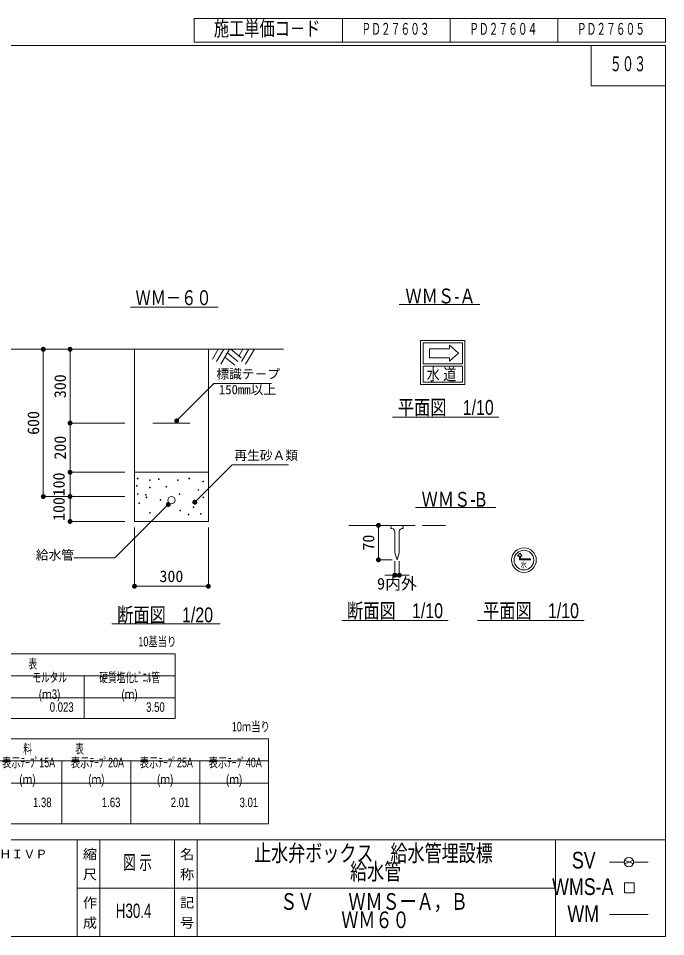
# Model space of a CAD drawing. Units: millimetres on the paper, scale 1:10, with parts at other scales. Extents: x 11 to 285, y 9 to 196.
# Drawn here: x 153.1 to 284.6, y 9.4 to 196.1 of the extents above; entities that cross this region are included whole.
import ezdxf
from ezdxf.enums import TextEntityAlignment as Align

# ---------------------------------------------------------------- set-up
doc = ezdxf.new("R2010")
doc.units = ezdxf.units.MM
doc.linetypes.add('DASHED', pattern=[7.5, 6, -1.5])
for name, color, linetype, lineweight in [('0_2', 1, 'Continuous', 13), ('ハッチ', 4, 'Continuous', 13), ('寸法', 1, 'Continuous', 13), ('本体', 7, 'Continuous', 13)]:
    doc.layers.add(name, color=color, linetype=linetype, lineweight=lineweight)
doc.layers.add('_0-0_', color=7, linetype='Continuous')
doc.styles.add('@ＭＳ 明朝', font='')
doc.styles.add('Arial Unicode MS', font='')
doc.styles.add('メイリオ', font='')
doc.styles.add('ＭＳ ゴシック', font='')
doc.styles.get('@ＭＳ 明朝').set_extended_font_data('@MS Mincho')
doc.styles.get('Arial Unicode MS').set_extended_font_data('Arial Unicode MS')
doc.styles.get('メイリオ').set_extended_font_data('メイリオ')
doc.styles.get('ＭＳ ゴシック').set_extended_font_data('MS Gothic')

# ---------------------------------------------------------------- blocks, each defined once
blk = doc.blocks.new('filled_dot')
at = {"color": 0, "linetype": 'Continuous', "lineweight": -2, "const_width": 1.25}
blk.add_lwpolyline([(-0.625, 0, 1), (0.625, 0, 1)], format="xyb", close=True, dxfattribs=at)

msp = doc.modelspace()

# ---------------------------------------------------------------- linework, layer by layer
at = {"layer": '0_2'}
for p, q in [((185.944, 114.959), (192.814, 121.83)), ((192.814, 121.83), (204.505, 121.83)), ((185.236, 114.252), (185.944, 114.959)), ((189.61, 98.411), (196.481, 105.281)), ((196.481, 105.281), (207.982, 105.281)), ((188.903, 97.704), (189.61, 98.411))]:
    msp.add_line(p, q, dxfattribs=at)
at = {"layer": '0_2', "lineweight": 18}
for p, q in [((185.236, 114.252), (185.244, 114.259)), ((185.236, 114.252), (185.244, 114.259)), ((188.903, 97.704), (188.91, 97.711)), ((188.903, 97.704), (188.91, 97.711))]:
    msp.add_line(p, q, dxfattribs=at)
at = {"layer": '0_2', "color": 7}
for p, q in [((87.421, 66.906), (184.921, 66.906)), ((184.921, 66.906), (184.921, 53.756)), ((105.921, 62.406), (184.921, 62.406)), ((166.421, 62.406), (166.421, 53.756)), ((87.421, 57.906), (184.921, 57.906)), ((87.421, 53.756), (184.921, 53.756)), ((87.421, 49.606), (203.921, 49.606)), ((203.921, 49.606), (203.921, 32.306)), ((105.921, 45.106), (203.921, 45.106)), ((161.921, 45.106), (161.921, 32.306)), ((175.921, 45.106), (175.921, 32.306)), ((189.921, 45.106), (189.921, 32.306)), ((87.421, 40.606), (203.921, 40.606)), ((87.421, 32.306), (203.921, 32.306)), ((273.227, 24.546), (276.162, 24.546)), ((276.231, 24.185), (278.045, 24.906)), ((276.231, 24.906), (278.046, 24.185)), ((276.231, 24.185), (276.231, 24.906)), ((277.138, 24.546), (276.231, 24.185)), ((278.046, 24.185), (278.045, 24.906)), ((278.114, 24.546), (281.05, 24.546)), ((262.219, 19.222), (165.025, 19.222)), ((278.224, 20.329), (276.224, 20.329)), ((276.224, 20.329), (276.224, 18.329)), ((278.224, 18.329), (278.224, 20.329)), ((276.224, 18.329), (278.224, 18.329)), ((273.227, 13.875), (281.05, 13.875))]:
    msp.add_line(p, q, dxfattribs=at)
msp.add_circle((277.138, 24.546), 0.976, dxfattribs=at)
at = {"layer": 'ハッチ', "color": 1}
for p, q in [((158.121, 98.858), (158.121, 128.793)), ((174.669, 128.793), (158.121, 128.793)), ((174.669, 98.858), (158.121, 98.858)), ((183.526, 97.245), (182.819, 96.538)), ((182.819, 96.538), (172.69, 86.408)), ((226.237, 92.995), (226.237, 85.995)), ((228.647, 92.995), (226.237, 92.995)), ((172.69, 86.408), (164.32, 86.408)), ((228.995, 85.995), (226.237, 85.995)), ((229.568, 85.694), (229.568, 82.861)), ((230.468, 85.694), (230.468, 82.861)), ((227.568, 82.861), (232.468, 82.861))]:
    msp.add_line(p, q, dxfattribs=at)
at = {"layer": 'ハッチ'}
for p, q in [((193.663, 128.793), (192.486, 126.796)), ((194.824, 128.793), (193.347, 126.288)), ((195.985, 128.793), (194.209, 125.78)), ((195.048, 127.203), (197.018, 125.535)), ((195.563, 128.077), (197.664, 126.299)), ((196.265, 128.793), (198.31, 127.062)), ((198.707, 128.793), (197.894, 127.414)), ((199.868, 128.793), (198.391, 126.288)), ((201.028, 128.793), (199.252, 125.78)), ((228.768, 92.595), (228.768, 92.345)), ((228.768, 92.345), (228.968, 92.345)), ((230.868, 92.995), (229.168, 92.995)), ((229.568, 87.395), (229.568, 91.745)), ((230.468, 91.745), (230.468, 87.395)), ((231.068, 92.345), (231.268, 92.345)), ((231.268, 92.345), (231.268, 92.595)), ((229.568, 87.395), (230.018, 85.995)), ((230.018, 85.995), (230.468, 87.395)), ((254.978, 87.356), (254.528, 86.733)), ((254.528, 86.733), (254.878, 86.733)), ((254.878, 86.733), (254.878, 85.983)), ((254.878, 85.983), (257.128, 85.983)), ((255.432, 86.733), (254.978, 87.356)), ((255.078, 86.183), (255.078, 86.733)), ((255.078, 86.733), (255.432, 86.733)), ((257.128, 86.183), (255.078, 86.183)), ((257.128, 85.983), (257.128, 86.183))]:
    msp.add_line(p, q, dxfattribs=at)
at = {"layer": 'ハッチ', "color": 1, "lineweight": 18}
msp.add_line((183.526, 97.245), (183.519, 97.238), dxfattribs=at)
msp.add_line((183.526, 97.245), (183.519, 97.238), dxfattribs=at)
at = {"layer": 'ハッチ'}
for centre, radius in [((177.143, 101.036), 0.075), ((177.31, 102.54), 0.075), ((179.783, 102.206), 0.075), ((181.621, 102.373), 0.075), ((183.125, 100.869), 0.075), ((185.465, 102.206), 0.075), ((187.805, 102.54), 0.075), ((190.625, 101.899), 0.075), ((177.31, 99.365), 0.075), ((178.947, 99.198), 0.075), ((179.783, 100.702), 0.075), ((185.8, 99.365), 0.075), ((189.644, 100.2), 0.075), ((177.61, 97.526), 0.075), ((179.114, 98.696), 0.075), ((181.955, 98.195), 0.075), ((190.646, 98.696), 0.075), ((179.783, 95.521), 0.075), ((185.967, 96.022), 0.075), ((187.638, 95.186), 0.075), ((188.641, 96.691), 0.075), ((190.145, 95.354), 0.075), ((255.812, 85.939), 2.5), ((255.812, 85.939), 2)]:
    msp.add_circle(centre, radius, dxfattribs=at)
for centre, radius, start, end in [((229.168, 92.595), 0.4, 90, 180), ((228.968, 91.745), 0.6, 0, 90), ((231.068, 91.745), 0.6, 90, 180), ((230.868, 92.595), 0.4, 0, 90)]:
    msp.add_arc(centre, radius, start, end, dxfattribs=at)
at = {"layer": '寸法'}
for p, q in [((163.566, 128.793), (163.566, 113.793)), ((174.669, 128.793), (163.566, 128.793)), ((174.669, 113.793), (163.566, 113.793)), ((163.566, 113.793), (163.566, 103.793)), ((174.669, 113.793), (163.566, 113.793)), ((174.669, 103.793), (163.566, 103.793)), ((163.566, 103.793), (163.566, 98.858)), ((174.669, 103.793), (163.566, 103.793)), ((174.669, 98.858), (163.566, 98.858)), ((163.566, 98.858), (163.566, 93.793)), ((174.669, 98.858), (163.566, 98.858)), ((174.669, 93.793), (163.566, 93.793)), ((176.669, 92.58), (176.669, 80.625)), ((191.669, 92.58), (191.669, 80.625)), ((176.669, 80.625), (191.669, 80.625))]:
    msp.add_line(p, q, dxfattribs=at)
at = {"layer": '本体'}
for p, q in [((188.81, 196.061), (284.603, 196.061)), ((188.81, 196.061), (188.81, 191.223)), ((218.93, 196.061), (218.93, 191.223)), ((240.821, 196.061), (240.821, 191.223)), ((262.712, 196.061), (262.712, 191.223)), ((284.603, 196.061), (284.603, 191.223)), ((188.81, 191.223), (284.603, 191.223)), ((269.469, 190.575), (269.469, 182.375)), ((284.603, 182.375), (269.469, 182.375)), ((175.873, 137.354), (193.649, 137.354)), ((230.471, 137.921), (246.812, 137.921)), ((234.797, 130.604), (243.797, 130.604)), ((234.797, 121.604), (234.797, 130.604)), ((235.297, 130.104), (243.297, 130.104)), ((235.297, 125.854), (235.297, 130.104)), ((236.634, 128.885), (240.684, 128.885)), ((236.634, 127.085), (236.634, 128.885)), ((240.684, 129.614), (242.484, 127.985)), ((240.684, 128.885), (240.684, 129.614)), ((243.297, 125.854), (243.297, 130.104)), ((243.797, 121.604), (243.797, 130.604)), ((151.058, 128.793), (206.96, 128.793)), ((176.669, 93.793), (176.669, 128.793)), ((191.669, 93.793), (191.669, 128.793)), ((236.634, 127.085), (240.684, 127.085)), ((242.484, 127.985), (240.684, 126.345)), ((240.684, 126.345), (240.684, 127.085)), ((235.297, 125.854), (243.297, 125.854)), ((235.297, 125.354), (243.297, 125.354)), ((235.297, 122.104), (235.297, 125.354)), ((243.297, 122.104), (243.297, 125.354)), ((234.797, 121.604), (243.797, 121.604)), ((235.297, 122.104), (243.297, 122.104)), ((229.084, 114.99), (250.727, 114.99)), ((180.419, 113.793), (187.919, 113.793)), ((176.669, 103.793), (191.669, 103.793)), ((233.751, 96.596), (250.092, 96.596)), ((176.669, 93.793), (191.669, 93.793)), ((172.044, 72.995), (194.064, 72.995)), ((218.776, 73.664), (240.419, 73.664)), ((246.402, 73.664), (268.045, 73.664)), ((165.025, 29.051), (165.025, 9.393)), ((169.621, 29.051), (169.621, 9.393)), ((184.768, 29.051), (184.768, 9.404)), ((189.365, 29.051), (189.365, 9.393)), ((262.219, 29.051), (262.219, 9.393))]:
    msp.add_line(p, q, dxfattribs=at)
at = {"layer": '本体', "color": 6}
for p, q in [((284.603, 190.575), (10.791, 190.575)), ((284.603, 9.393), (284.603, 190.575)), ((10.791, 29.051), (284.603, 29.051)), ((10.791, 9.393), (284.603, 9.393))]:
    msp.add_line(p, q, dxfattribs=at)
at = {"layer": '本体', "linetype": 'DASHED'}
msp.add_line((220.187, 92.995), (239.849, 92.995), dxfattribs=at)
at = {"layer": '本体'}
msp.add_circle((184.173, 98.108), 0.75, dxfattribs=at)

# ---------------------------------------------------------------- block references
at = {"layer": '0_2', "lineweight": 18, "xscale": 0.4, "yscale": 0.4, "rotation": 45}
for p in [(185.236, 114.252), (188.903, 97.704)]:
    msp.add_blockref('filled_dot', p, dxfattribs=at)
at = {"layer": 'ハッチ', "color": 1, "xscale": 0.4, "yscale": 0.4}
for p, rotation in [((158.121, 128.793), 270), ((158.121, 98.858), 90), ((226.237, 92.995), 270), ((226.237, 85.995), 90), ((229.568, 82.861), 180)]:
    msp.add_blockref('filled_dot', p, dxfattribs=dict(at, rotation=rotation))
at = {"layer": 'ハッチ', "color": 1, "lineweight": 18, "xscale": 0.4, "yscale": 0.4, "rotation": 225}
msp.add_blockref('filled_dot', (183.526, 97.245), dxfattribs=at)
at = {"layer": 'ハッチ', "color": 1, "xscale": 0.4, "yscale": 0.4}
msp.add_blockref('filled_dot', (230.468, 82.861), dxfattribs=at)
at = {"layer": '寸法', "xscale": 0.4, "yscale": 0.4}
for p, rotation in [((163.566, 128.793), 270), ((163.566, 113.793), 90), ((163.566, 113.793), 270), ((163.566, 103.793), 90), ((163.566, 103.793), 270), ((163.566, 98.858), 90), ((163.566, 98.858), 270), ((163.566, 93.793), 90), ((191.669, 80.625), 180)]:
    msp.add_blockref('filled_dot', p, dxfattribs=dict(at, rotation=rotation))
msp.add_blockref('filled_dot', (176.669, 80.625), dxfattribs=at)

# ---------------------------------------------------------------- texts
at = {"layer": '_0-0_'}
for s, height, style, width, p in [('10基当り', 1.935, 'メイリオ', 0.7, (177.455, 67.836)), ('材\u3000\u3000\u3000\u3000\u3000料\u3000\u3000\u3000\u3000\u3000表', 1.935, 'メイリオ', 0.65, (133.981, 63.336)), ('モルタル', 1.935, 'メイリオ', 0.65, (155.901, 60.535)), ('硬質塩化ﾋﾞﾆﾙ管', 1.935, 'メイリオ', 0.65, (169.511, 60.535)), ('(ｍ3)', 1.935, 'メイリオ', 0.75, (157.221, 57.137)), ('(ｍ)', 1.935, 'メイリオ', 0.75, (174.018, 57.137)), ('0.023', 1.935, 'メイリオ', 0.75, (159.434, 54.511)), ('3.50', 1.935, 'メイリオ', 0.75, (179.027, 54.511)), ('10ｍ当り', 1.935, 'メイリオ', 0.7, (196.455, 50.536)), ('材\u3000\u3000\u3000\u3000\u3000料\u3000\u3000\u3000\u3000\u3000表', 1.935, 'メイリオ', 0.65, (143.481, 46.036)), ('表示ﾃｰﾌﾟ15A', 1.935, 'メイリオ', 0.7, (149.712, 43.235)), ('表示ﾃｰﾌﾟ20A', 1.935, 'メイリオ', 0.7, (163.712, 43.235)), ('表示ﾃｰﾌﾟ25A', 1.935, 'メイリオ', 0.7, (177.712, 43.235)), ('表示ﾃｰﾌﾟ40A', 1.935, 'メイリオ', 0.7, (191.712, 43.235)), ('(ｍ)', 1.935, 'メイリオ', 0.75, (153.268, 39.837)), ('(ｍ)', 1.935, 'メイリオ', 0.75, (167.268, 39.837)), ('(ｍ)', 1.935, 'メイリオ', 0.75, (181.268, 39.837)), ('(ｍ)', 1.935, 'メイリオ', 0.75, (195.268, 39.837)), ('1.38', 1.935, 'メイリオ', 0.75, (156.027, 35.136)), ('1.63', 1.935, 'メイリオ', 0.75, (170.027, 35.136)), ('2.01', 1.935, 'メイリオ', 0.75, (184.027, 35.136)), ('3.01', 1.935, 'メイリオ', 0.75, (198.027, 35.136)), ('ＨＩＶＰ', 1.705, 'Arial Unicode MS', 1.05, (149.189, 24.8))]:
    msp.add_text(s, height=height, dxfattribs=dict(at, style=style, width=width)).set_placement(p, align=Align.BOTTOM_LEFT)
at = {"layer": 'ハッチ', "color": 1, "style": 'ＭＳ ゴシック'}
for s, p in [('600', (157.99, 111.397)), ('70', (226.106, 87.877))]:
    msp.add_text(s, height=2.374, rotation=90, dxfattribs=at).set_placement(p, align=Align.BOTTOM_LEFT)
msp.add_text('9内外', height=2.374, dxfattribs=at).set_placement((225.971, 79.244), align=Align.BOTTOM_LEFT)
at = {"layer": '寸法', "style": 'ＭＳ ゴシック'}
for s, p in [('300', (163.435, 118.865)), ('200', (163.435, 106.365)), ('100', (163.185, 98.897)), ('100', (163.185, 93.897))]:
    msp.add_text(s, height=2.374, rotation=90, dxfattribs=at).set_placement(p, align=Align.BOTTOM_LEFT)
msp.add_text('300', height=2.374, dxfattribs=at).set_placement((181.741, 80.756), align=Align.BOTTOM_LEFT)
at = {"layer": '本体', "style": 'メイリオ'}
for s, height, width, p in [('施工単価コ－ド', 3.024, 0.75, (192.786, 191.58)), ('ＰＤ２７６０３', 2.419, 0.6, (222.782, 191.992)), ('ＰＤ２７６０４', 2.419, 0.6, (244.673, 191.992)), ('ＰＤ２７６０５', 2.419, 0.6, (266.564, 191.992)), ('５０３', 3.024, 0.6, (273.236, 184.412)), ('水 道', 2.419, 0.8, (236.044, 121.772)), ('止水弁ボックス\u3000給水管埋設標', 3.387, 0.75, (200.964, 23.654)), ('図 示', 2.903, 0.65, (174.349, 22.157)), ('SV', 3.387, 0.8, (265.55, 22.224)), ('給水管', 3.387, 0.75, (220.472, 19.936)), ('WMS-A', 3.387, 0.8, (261.531, 16.839)), ('ＳＶ\u3000\u3000ＷＭＳーＡ，Ｂ', 3.387, 0.75, (206.285, 13.825)), ('H30.4', 2.903, 0.7, (172.857, 12.328)), ('WM', 3.387, 0.8, (264.638, 11.37)), ('ＷＭ６０', 3.387, 0.75, (218.698, 10.107))]:
    msp.add_text(s, height=height, dxfattribs=dict(at, width=width)).set_placement(p, align=Align.BOTTOM_LEFT)
at = {"layer": '本体', "color": 3, "style": 'メイリオ'}
for s, height, width, p in [('ＷＭ－６０', 3.024, 0.75, (176.862, 136.855)), ('ＷＭＳ-Ａ', 3.024, 0.8, (231.72, 137.202)), ('平面図\u30001/10', 3.024, 0.8, (230.171, 114.556)), ('ＷＭＳ-B', 3.024, 0.8, (235, 95.876)), ('水', 1.21, 0.75, (255.143, 84.031)), ('断面図\u30001/20', 3.024, 0.8, (173.131, 72.382)), ('断面図\u30001/10', 3.024, 0.8, (219.863, 73.23)), ('平面図\u30001/10', 3.024, 0.8, (247.489, 73.23))]:
    msp.add_text(s, height=height, dxfattribs=dict(at, width=width)).set_placement(p, align=Align.BOTTOM_LEFT)
at = {"layer": '本体', "color": 3, "style": 'ＭＳ ゴシック'}
for s, p in [('標識テ－プ', (193.29, 122.259)), ('150mm以上', (193.806, 119.069)), ('再生砂Ａ類', (196.957, 105.71)), ('給水管', (156.606, 85.469))]:
    msp.add_text(s, height=1.899, dxfattribs=at).set_placement(p, align=Align.BOTTOM_LEFT)
at = {"layer": '本体', "style": '@ＭＳ 明朝', "width": 0.95}
for s, p in [(' 縮 尺 ', (165.883, 28.914)), ('名 称', (185.626, 27.549)), ('作 成', (165.883, 17.72)), ('記 号', (185.626, 17.72))]:
    msp.add_text(s, height=2.111, rotation=270, dxfattribs=at).set_placement(p, align=Align.BOTTOM_LEFT)

doc.saveas('drawing.dxf')
